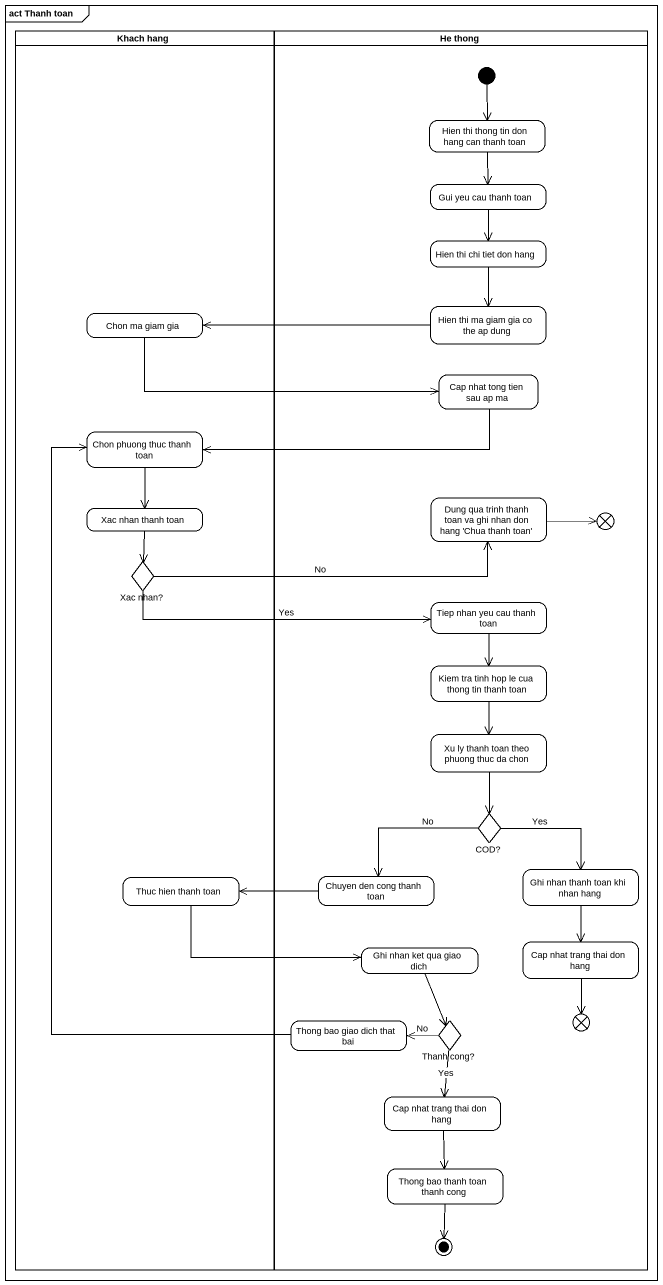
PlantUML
@startuml
mainframe act Thanh toan
hide empty description
state "Khach hang" as Khach_hang <<partition>> {
  state "Chon ma giam gia" as Chon_ma_giam_gia
  state "Chon phuong thuc thanh toan" as Chon_phuong_thuc_thanh_toan
  state "Xac nhan thanh toan" as Xac_nhan_thanh_toan
  state "Xac nhan?" as Xac_nhan <<choice>>
  state "Thuc hien thanh toan" as Thuc_hien_thanh_toan
}
state "He thong" as He_thong <<partition>> {
  state "Hien thi thong tin don hang can thanh toan" as Hien_thi_thong_tin_don_hang
  state "Gui yeu cau thanh toan" as Gui_yeu_cau_thanh_toan
  state "Hien thi chi tiet don hang" as Hien_thi_chi_tiet_don_hang
  state "Hien thi ma giam gia co the ap dung" as Hien_thi_ma_giam_gia_co_the
  state "Cap nhat tong tien sau ap ma" as Cap_nhat_tong_tien_sau_ap_ma
  state "Dung qua trinh thanh toan va ghi nhan don hang 'Chua thanh toan'" as Dung_qua_trinh_thanh_toan
  state flowfinal1 <<end>>
  state "Tiep nhan yeu cau thanh toan" as Tiep_nhan_yeu_cau_thanh_toan
  state "Kiem tra tinh hop le cua thong tin thanh toan" as Kiem_tra_tinh_hop_le_cua
  state "Xu ly thanh toan theo phuong thuc da chon" as Xu_ly_thanh_toan_theo
  state "COD?" as COD <<choice>>
  state "Chuyen den cong thanh toan" as Chuyen_den_cong_thanh_toan
  state "Ghi nhan thanh toan khi nhan hang" as Ghi_nhan_thanh_toan_khi
  state "Ghi nhan ket qua giao dich" as Ghi_nhan_ket_qua_giao_dich
  state "Cap nhat trang thai don hang" as Cap_nhat_trang_thai_don_hang
  state flowfinal2 <<end>>
  state "Thong bao giao dich that bai" as Thong_bao_giao_dich_that_bai
  state "Thanh cong?" as Thanh_cong <<choice>>
  state "Cap nhat trang thai don hang" as Cap_nhat_trang_thai_don_hang_2
  state "Thong bao thanh toan thanh cong" as Thong_bao_thanh_toan_thanh
  [*] --> Hien_thi_thong_tin_don_hang
  Thong_bao_thanh_toan_thanh --> [*]
}
Hien_thi_thong_tin_don_hang --> Gui_yeu_cau_thanh_toan
Gui_yeu_cau_thanh_toan --> Hien_thi_chi_tiet_don_hang
Hien_thi_chi_tiet_don_hang --> Hien_thi_ma_giam_gia_co_the
Chon_ma_giam_gia -right-> Cap_nhat_tong_tien_sau_ap_ma
Hien_thi_ma_giam_gia_co_the -left-> Chon_ma_giam_gia
Cap_nhat_tong_tien_sau_ap_ma -left-> Chon_phuong_thuc_thanh_toan
Chon_phuong_thuc_thanh_toan --> Xac_nhan_thanh_toan
Xac_nhan_thanh_toan --> Xac_nhan
Dung_qua_trinh_thanh_toan -right-> flowfinal1
Xac_nhan -right-> Dung_qua_trinh_thanh_toan : No
Xac_nhan -right-> Tiep_nhan_yeu_cau_thanh_toan : Yes
Tiep_nhan_yeu_cau_thanh_toan --> Kiem_tra_tinh_hop_le_cua
Kiem_tra_tinh_hop_le_cua --> Xu_ly_thanh_toan_theo
Xu_ly_thanh_toan_theo --> COD
COD -left-> Chuyen_den_cong_thanh_toan : No
COD --> Ghi_nhan_thanh_toan_khi : Yes
Thuc_hien_thanh_toan -right-> Ghi_nhan_ket_qua_giao_dich
Chuyen_den_cong_thanh_toan -left-> Thuc_hien_thanh_toan
Ghi_nhan_thanh_toan_khi --> Cap_nhat_trang_thai_don_hang
Ghi_nhan_ket_qua_giao_dich --> Thanh_cong
Cap_nhat_trang_thai_don_hang --> flowfinal2
Thong_bao_giao_dich_that_bai -up-> Chon_phuong_thuc_thanh_toan
Thanh_cong -left-> Thong_bao_giao_dich_that_bai : No
Thanh_cong --> Cap_nhat_trang_thai_don_hang_2 : Yes
Cap_nhat_trang_thai_don_hang_2 --> Thong_bao_thanh_toan_thanh
@enduml
